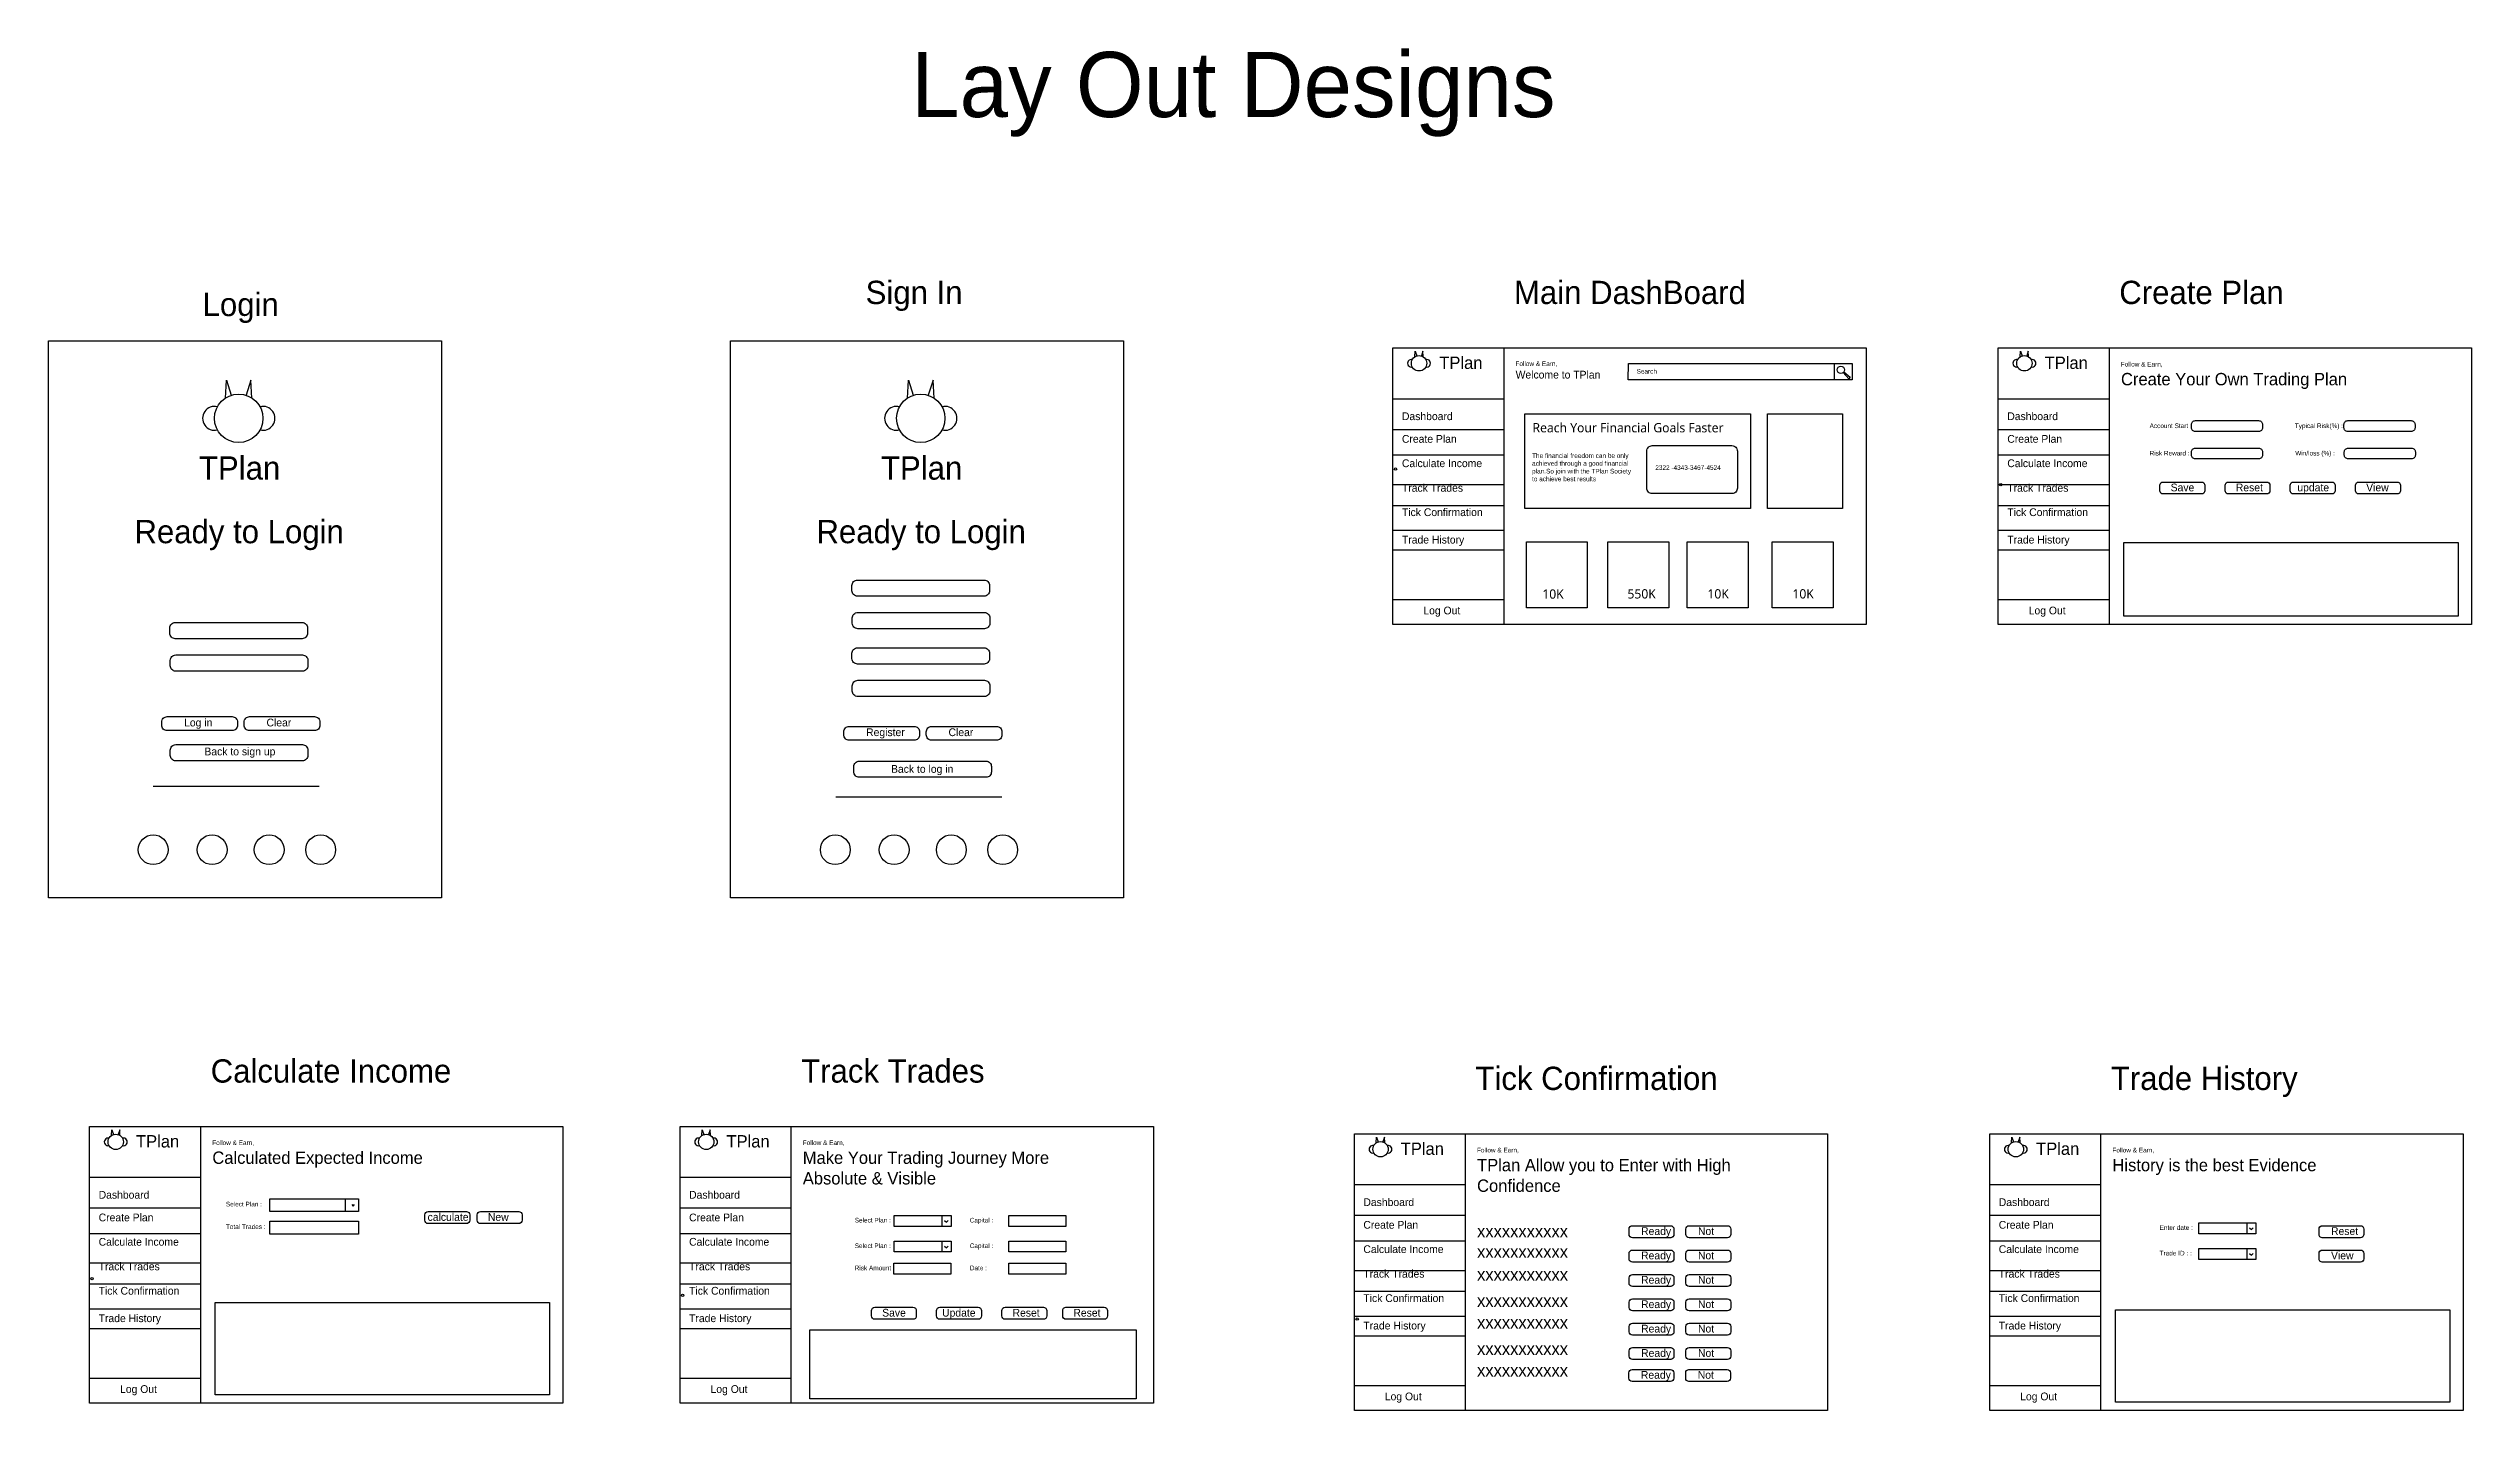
# Model space of a CAD drawing. Header units: inches. Extents: x -25140 to 50252, y 4601 to 15867.
# Drawn here: x -15319 to -12197, y 4601 to 6356 of the extents above; entities that cross this region are included whole.
import ezdxf

# ---------------------------------------------------------------- set-up
doc = ezdxf.new("R2010")
doc.units = ezdxf.units.IN
doc.header["$MEASUREMENT"] = 0
for name, color, linetype in [('Inner Lines', 251, 'Continuous'), ('lines', 100, 'Continuous'), ('Text', 7, 'Continuous')]:
    doc.layers.add(name, color=color, linetype=linetype)

msp = doc.modelspace()

# ---------------------------------------------------------------- linework, layer by layer
at = {"layer": 'Inner Lines'}
for p, q in [((-13018, 5950.4), (-13018, 5929.4)), ((-15184.3, 5405.5), (-14970.4, 5405.5)), ((-14304.7, 5391.6), (-14090.8, 5391.6)), ((-14937, 4873.8), (-14937, 4857.2)), ((-14928.5, 4866.5), (-14926.5, 4864.3)), ((-14926.5, 4864.3), (-14924.7, 4866.1)), ((-14168.1, 4852.1), (-14168.1, 4838.1)), ((-14164.4, 4845.7), (-14162.1, 4843.4)), ((-14162.1, 4843.4), (-14159.8, 4845.8)), ((-12486.5, 4842.6), (-12486.5, 4828.6)), ((-14168.1, 4819.2), (-14168.1, 4805.1)), ((-14164.4, 4812.8), (-14162.1, 4810.5)), ((-14162.1, 4810.5), (-14159.8, 4812.8)), ((-12486.5, 4809.7), (-12486.5, 4795.6)), ((-12482.8, 4836.2), (-12480.5, 4833.9)), ((-12480.5, 4833.9), (-12478.2, 4836.3)), ((-12482.8, 4803.3), (-12480.5, 4801)), ((-12480.5, 4801), (-12478.2, 4803.3))]:
    msp.add_line(p, q, dxfattribs=at)
for points in [[(-13283.3, 5950.4), (-12995.1, 5950.4), (-12995.1, 5929.4), (-13283.4, 5929.4)], [(-13416.8, 5885.4), (-13126.1, 5885.4), (-13126.1, 5763.3), (-13416.8, 5763.3)], [(-13104.2, 5885.4), (-13007.2, 5885.4), (-13007.2, 5763.3), (-13104.2, 5763.3)], [(-13414.8, 5720.6), (-13336.2, 5720.6), (-13336.2, 5635.2), (-13414.8, 5635.2)], [(-13309.9, 5720.6), (-13231.3, 5720.6), (-13231.3, 5635.2), (-13309.9, 5635.2)], [(-13207.6, 5720.6), (-13128.9, 5720.6), (-13128.9, 5635.2), (-13207.6, 5635.2)], [(-13098, 5720.6), (-13019.3, 5720.6), (-13019.3, 5635.2), (-13098, 5635.2)], [(-12644.8, 5719.5), (-12213.9, 5719.5), (-12213.9, 5624.6), (-12644.8, 5624.6)], [(-15034.1, 4873.8), (-14919.7, 4873.8), (-14919.7, 4857.2), (-15034.1, 4857.2)], [(-15034.1, 4844.7), (-14919.7, 4844.7), (-14919.7, 4828.1), (-15034.1, 4828.1)], [(-14229.6, 4852.1), (-14156.1, 4852.1), (-14156.1, 4838.1), (-14229.6, 4838.1)], [(-14081.7, 4852.1), (-14008.3, 4852.1), (-14008.3, 4838.1), (-14081.7, 4838.1)], [(-12548.1, 4842.6), (-12474.6, 4842.6), (-12474.6, 4828.6), (-12548.1, 4828.6)], [(-14229.6, 4819.2), (-14156.1, 4819.2), (-14156.1, 4805.1), (-14229.6, 4805.1)], [(-14081.7, 4819.2), (-14008.3, 4819.2), (-14008.3, 4805.1), (-14081.7, 4805.1)], [(-12548.1, 4809.7), (-12474.6, 4809.7), (-12474.6, 4795.6), (-12548.1, 4795.6)], [(-14229.9, 4790.6), (-14156.5, 4790.6), (-14156.5, 4776.5), (-14229.9, 4776.5)], [(-14081.5, 4790.6), (-14008.1, 4790.6), (-14008.1, 4776.5), (-14081.5, 4776.5)], [(-15104.3, 4740), (-14673.5, 4740), (-14673.5, 4621.1), (-15104.3, 4621.1)], [(-12655.7, 4730.5), (-12224.9, 4730.5), (-12224.9, 4611.6), (-12655.7, 4611.6)], [(-14338.1, 4704.7), (-13917.4, 4704.7), (-13917.4, 4615.9), (-14338.1, 4615.9)]]:
    msp.add_lwpolyline(points, close=True, dxfattribs=at)
for points in [[(-12552.6, 5876.6), (-12471.1, 5876.6, -0.414214), (-12466.1, 5871.6), (-12466.1, 5867.5, -0.414214), (-12471.1, 5862.5), (-12552.6, 5862.5, -0.414214), (-12557.6, 5867.5), (-12557.6, 5871.6, -0.414214)], [(-12356.2, 5876.6), (-12274.6, 5876.6, -0.414214), (-12269.6, 5871.6), (-12269.6, 5867.5, -0.414214), (-12274.6, 5862.5), (-12356.2, 5862.5, -0.414214), (-12361.2, 5867.5), (-12361.2, 5871.6, -0.414214)], [(-13252.5, 5844.4), (-13149.8, 5844.4, -0.414214), (-13142.8, 5837.4), (-13142.8, 5789.5, -0.414214), (-13149.8, 5782.5), (-13252.5, 5782.5, -0.414214), (-13259.5, 5789.5), (-13259.5, 5837.4, -0.414214)], [(-12552.6, 5841.3), (-12471.1, 5841.3, -0.414214), (-12466.1, 5836.3), (-12466.1, 5832.3, -0.414214), (-12471.1, 5827.3), (-12552.6, 5827.3, -0.414214), (-12557.6, 5832.3), (-12557.6, 5836.3, -0.414214)], [(-12355.7, 5841.3), (-12274.1, 5841.3, -0.414214), (-12269.1, 5836.3), (-12269.1, 5832.3, -0.414214), (-12274.1, 5827.3), (-12355.7, 5827.3, -0.414214), (-12360.7, 5832.3), (-12360.7, 5836.3, -0.414214)], [(-14276.8, 5671.2), (-14113.6, 5671.2, -0.414214), (-14106.6, 5664.2), (-14106.6, 5657.3, -0.414214), (-14113.6, 5650.3), (-14276.8, 5650.3, -0.414214), (-14283.8, 5657.3), (-14283.8, 5664.2, -0.414214)], [(-14276.4, 5629.3), (-14113.1, 5629.3, -0.414214), (-14106.1, 5622.3), (-14106.1, 5615.4, -0.414214), (-14113.1, 5608.4), (-14276.4, 5608.4, -0.414214), (-14283.4, 5615.4), (-14283.4, 5622.3, -0.414214)], [(-15155.8, 5616.5), (-14992.5, 5616.5, -0.414214), (-14985.5, 5609.5), (-14985.5, 5602.6, -0.414214), (-14992.5, 5595.6), (-15155.8, 5595.6, -0.414214), (-15162.8, 5602.6), (-15162.8, 5609.5, -0.414214)], [(-15155.3, 5574.6), (-14992, 5574.6, -0.414214), (-14985, 5567.6), (-14985, 5560.7, -0.414214), (-14992, 5553.7), (-15155.3, 5553.7, -0.414214), (-15162.3, 5560.7), (-15162.3, 5567.6, -0.414214)], [(-14276.8, 5583.8), (-14113.6, 5583.8, -0.414214), (-14106.6, 5576.8), (-14106.6, 5569.9, -0.414214), (-14113.6, 5562.9), (-14276.8, 5562.9, -0.414214), (-14283.8, 5569.9), (-14283.8, 5576.8, -0.414214)], [(-14276.4, 5541.9), (-14113.1, 5541.9, -0.414214), (-14106.1, 5534.9), (-14106.1, 5528, -0.414214), (-14113.1, 5521), (-14276.4, 5521, -0.414214), (-14283.4, 5528), (-14283.4, 5534.9, -0.414214)], [(-15166.3, 5495.1), (-15082.6, 5495.1, -0.414214), (-15075.6, 5488.1), (-15075.6, 5484.1, -0.414214), (-15082.6, 5477.1), (-15166.3, 5477.1, -0.414214), (-15173.3, 5484.1), (-15173.3, 5488.1, -0.414214)], [(-15060.1, 5495.1), (-14976.4, 5495.1, -0.414214), (-14969.4, 5488.1), (-14969.4, 5484.1, -0.414214), (-14976.4, 5477.1), (-15060.1, 5477.1, -0.414214), (-15067.1, 5484.1), (-15067.1, 5488.1, -0.414214)], [(-14287.3, 5482.6), (-14203.7, 5482.6, -0.414214), (-14196.7, 5475.6), (-14196.7, 5471.6, -0.414214), (-14203.7, 5464.6), (-14287.3, 5464.6, -0.414214), (-14294.3, 5471.6), (-14294.3, 5475.6, -0.414214)], [(-14181.1, 5482.6), (-14097.5, 5482.6, -0.414214), (-14090.5, 5475.6), (-14090.5, 5471.6, -0.414214), (-14097.5, 5464.6), (-14181.1, 5464.6, -0.414214), (-14188.1, 5471.6), (-14188.1, 5475.6, -0.414214)], [(-15155.3, 5459), (-14992, 5459, -0.414214), (-14985, 5452), (-14985, 5445.1, -0.414214), (-14992, 5438.1), (-15155.3, 5438.1, -0.414214), (-15162.3, 5445.1), (-15162.3, 5452, -0.414214)], [(-14274.4, 5437.8), (-14111.1, 5437.8, -0.414214), (-14104.1, 5430.8), (-14104.1, 5423.9, -0.414214), (-14111.1, 5416.9), (-14274.4, 5416.9, -0.414214), (-14281.4, 5423.9), (-14281.4, 5430.8, -0.414214)]]:
    msp.add_lwpolyline(points, format="xyb", close=True, dxfattribs=at)
at = {"layer": 'Inner Lines', "color": 6}
for centre in [(-13583.4, 5814.3), (-12803.4, 5793.9), (-15263, 4770.9), (-14502.1, 4749.4), (-13632.8, 4718.9)]:
    msp.add_circle(centre, 1.51, dxfattribs=at)
at = {"layer": 'lines'}
for p, q in [((-13586.7, 5970.3), (-12976.8, 5970.3)), ((-13586.7, 5613.7), (-13586.7, 5970.3)), ((-13443.9, 5970.3), (-13443.9, 5613.7)), ((-12976.8, 5970.3), (-12976.8, 5613.7)), ((-12806.6, 5970.3), (-12196.8, 5970.3)), ((-12806.6, 5613.7), (-12806.6, 5970.3)), ((-12663.8, 5970.3), (-12663.8, 5613.7)), ((-12196.8, 5970.3), (-12196.8, 5613.7)), ((-12999.1, 5930.7), (-13006.3, 5938.7)), ((-13005.5, 5939.6), (-12997.4, 5932.6)), ((-13586.7, 5904.9), (-13443.9, 5904.9)), ((-12997.4, 5932.6), (-12999.1, 5930.7)), ((-12806.6, 5904.9), (-12663.8, 5904.9)), ((-13586.7, 5865.4), (-13443.9, 5865.4)), ((-12806.6, 5865.4), (-12663.8, 5865.4)), ((-13586.7, 5832.4), (-13443.9, 5832.4)), ((-12806.6, 5832.4), (-12663.8, 5832.4)), ((-13586.7, 5794.4), (-13443.9, 5794.4)), ((-12806.6, 5794.4), (-12663.8, 5794.4)), ((-13586.7, 5767.4), (-13443.9, 5767.4)), ((-12806.6, 5767.4), (-12663.8, 5767.4)), ((-13586.7, 5735.4), (-13443.9, 5735.4)), ((-12806.6, 5735.4), (-12663.8, 5735.4)), ((-13586.7, 5709.9), (-13443.9, 5709.9)), ((-12806.6, 5709.9), (-12663.8, 5709.9)), ((-13586.7, 5645.9), (-13443.9, 5645.9)), ((-12806.6, 5645.9), (-12663.8, 5645.9)), ((-12976.8, 5613.7), (-13586.7, 5613.7)), ((-12196.8, 5613.7), (-12806.6, 5613.7)), ((-15266.2, 4966.8), (-14656.3, 4966.8)), ((-15266.2, 4610.2), (-15266.2, 4966.8)), ((-15123.4, 4966.8), (-15123.4, 4610.2)), ((-14656.3, 4966.8), (-14656.3, 4610.2)), ((-14505.3, 4966.8), (-13895.4, 4966.8)), ((-14505.3, 4610.2), (-14505.3, 4966.8)), ((-14362.5, 4966.8), (-14362.5, 4610.2)), ((-13895.4, 4966.8), (-13895.4, 4610.2)), ((-13636.4, 4957.3), (-13026.5, 4957.3)), ((-13636.4, 4600.7), (-13636.4, 4957.3)), ((-13493.6, 4957.3), (-13493.6, 4600.7)), ((-13026.5, 4957.3), (-13026.5, 4600.7)), ((-12817.6, 4957.3), (-12207.7, 4957.3)), ((-12817.6, 4600.7), (-12817.6, 4957.3)), ((-12674.8, 4957.3), (-12674.8, 4600.7)), ((-12207.7, 4957.3), (-12207.7, 4600.7)), ((-15266.2, 4901.4), (-15123.4, 4901.4)), ((-14505.3, 4901.4), (-14362.5, 4901.4)), ((-13636.4, 4891.9), (-13493.6, 4891.9)), ((-12817.6, 4891.9), (-12674.8, 4891.9)), ((-15266.2, 4861.9), (-15123.4, 4861.9)), ((-14926.5, 4864.3), (-14926.5, 4864.3)), ((-14505.3, 4861.9), (-14362.5, 4861.9)), ((-13636.4, 4852.4), (-13493.6, 4852.4)), ((-12817.6, 4852.4), (-12674.8, 4852.4)), ((-15266.2, 4828.9), (-15123.4, 4828.9)), ((-14505.3, 4828.9), (-14362.5, 4828.9)), ((-13636.4, 4819.4), (-13493.6, 4819.4)), ((-12817.6, 4819.4), (-12674.8, 4819.4)), ((-15266.2, 4790.9), (-15123.4, 4790.9)), ((-14505.3, 4790.9), (-14362.5, 4790.9)), ((-13636.4, 4781.4), (-13493.6, 4781.4)), ((-12817.6, 4781.4), (-12674.8, 4781.4)), ((-15266.2, 4763.9), (-15123.4, 4763.9)), ((-14505.3, 4763.9), (-14362.5, 4763.9)), ((-13636.4, 4754.4), (-13493.6, 4754.4)), ((-12817.6, 4754.4), (-12674.8, 4754.4)), ((-15266.2, 4731.9), (-15123.4, 4731.9)), ((-14505.3, 4731.9), (-14362.5, 4731.9)), ((-13636.4, 4722.4), (-13493.6, 4722.4)), ((-12817.6, 4722.4), (-12674.8, 4722.4)), ((-15266.2, 4706.4), (-15123.4, 4706.4)), ((-14505.3, 4706.4), (-14362.5, 4706.4)), ((-13636.4, 4696.9), (-13493.6, 4696.9)), ((-12817.6, 4696.9), (-12674.8, 4696.9)), ((-15266.2, 4642.4), (-15123.4, 4642.4)), ((-14505.3, 4642.4), (-14362.5, 4642.4)), ((-13636.4, 4632.9), (-13493.6, 4632.9)), ((-12817.6, 4632.9), (-12674.8, 4632.9)), ((-14656.3, 4610.2), (-15266.2, 4610.2)), ((-13895.4, 4610.2), (-14505.3, 4610.2)), ((-13026.5, 4600.7), (-13636.4, 4600.7)), ((-12207.7, 4600.7), (-12817.6, 4600.7))]:
    msp.add_line(p, q, dxfattribs=at)
for points in [[(-15319.3, 5979.3), (-14812.9, 5979.3), (-14812.9, 5261.5), (-15319.3, 5261.5)], [(-14440.3, 5979.3), (-13934, 5979.3), (-13934, 5261.5), (-14440.3, 5261.5)]]:
    msp.add_lwpolyline(points, close=True, dxfattribs=at)
at = {"layer": 'lines', "color": 6}
for points in [[(-12594.1, 5797.5), (-12544.8, 5797.5, -0.414214), (-12540.5, 5793.3), (-12540.5, 5786.3, -0.414214), (-12544.8, 5782.1), (-12594.1, 5782.1, -0.414214), (-12598.3, 5786.3), (-12598.3, 5793.3, -0.414214)], [(-12510.1, 5797.5), (-12460.8, 5797.5, -0.414214), (-12456.5, 5793.3), (-12456.5, 5786.3, -0.414214), (-12460.8, 5782.1), (-12510.1, 5782.1, -0.414214), (-12514.3, 5786.3), (-12514.3, 5793.3, -0.414214)], [(-12426.1, 5797.5), (-12376.8, 5797.5, -0.414214), (-12372.5, 5793.3), (-12372.5, 5786.3, -0.414214), (-12376.8, 5782.1), (-12426.1, 5782.1, -0.414214), (-12430.3, 5786.3), (-12430.3, 5793.3, -0.414214)], [(-12342.1, 5797.5), (-12292.8, 5797.5, -0.414214), (-12288.5, 5793.3), (-12288.5, 5786.3, -0.414214), (-12292.8, 5782.1), (-12342.1, 5782.1, -0.414214), (-12346.3, 5786.3), (-12346.3, 5793.3, -0.414214)], [(-14830, 4857.1), (-14780.7, 4857.1, -0.414214), (-14776.4, 4852.9), (-14776.4, 4845.9, -0.414214), (-14780.7, 4841.7), (-14830, 4841.7, -0.414214), (-14834.2, 4845.9), (-14834.2, 4852.9, -0.414214)], [(-14762.6, 4857.1), (-14713.3, 4857.1, -0.414214), (-14709, 4852.9), (-14709, 4845.9, -0.414214), (-14713.3, 4841.7), (-14762.6, 4841.7, -0.414214), (-14766.8, 4845.9), (-14766.8, 4852.9, -0.414214)], [(-13278.1, 4839), (-13228.8, 4839, -0.414214), (-13224.6, 4834.7), (-13224.6, 4827.8, -0.414214), (-13228.8, 4823.5), (-13278.1, 4823.5, -0.414214), (-13282.4, 4827.8), (-13282.4, 4834.7, -0.414214)], [(-13204.9, 4839), (-13155.6, 4839, -0.414214), (-13151.3, 4834.7), (-13151.3, 4827.8, -0.414214), (-13155.6, 4823.5), (-13204.9, 4823.5, -0.414214), (-13209.1, 4827.8), (-13209.1, 4834.7, -0.414214)], [(-12389.1, 4839), (-12339.8, 4839, -0.414214), (-12335.5, 4834.7), (-12335.5, 4827.8, -0.414214), (-12339.8, 4823.5), (-12389.1, 4823.5, -0.414214), (-12393.3, 4827.8), (-12393.3, 4834.7, -0.414214)], [(-13278.1, 4807.6), (-13228.8, 4807.6, -0.414214), (-13224.6, 4803.3), (-13224.6, 4796.4, -0.414214), (-13228.8, 4792.1), (-13278.1, 4792.1, -0.414214), (-13282.4, 4796.4), (-13282.4, 4803.3, -0.414214)], [(-13204.9, 4807.6), (-13155.6, 4807.6, -0.414214), (-13151.3, 4803.3), (-13151.3, 4796.4, -0.414214), (-13155.6, 4792.1), (-13204.9, 4792.1, -0.414214), (-13209.1, 4796.4), (-13209.1, 4803.3, -0.414214)], [(-12389.1, 4807.6), (-12339.8, 4807.6, -0.414214), (-12335.5, 4803.3), (-12335.5, 4796.4, -0.414214), (-12339.8, 4792.1), (-12389.1, 4792.1, -0.414214), (-12393.3, 4796.4), (-12393.3, 4803.3, -0.414214)], [(-13278.1, 4776.1), (-13228.8, 4776.1, -0.414214), (-13224.6, 4771.9), (-13224.6, 4765, -0.414214), (-13228.8, 4760.7), (-13278.1, 4760.7, -0.414214), (-13282.4, 4765), (-13282.4, 4771.9, -0.414214)], [(-13204.9, 4776.1), (-13155.6, 4776.1, -0.414214), (-13151.3, 4771.9), (-13151.3, 4765, -0.414214), (-13155.6, 4760.7), (-13204.9, 4760.7, -0.414214), (-13209.1, 4765), (-13209.1, 4771.9, -0.414214)], [(-14254.5, 4733.8), (-14205.2, 4733.8, -0.414214), (-14200.9, 4729.5), (-14200.9, 4722.6, -0.414214), (-14205.2, 4718.3), (-14254.5, 4718.3, -0.414214), (-14258.7, 4722.6), (-14258.7, 4729.5, -0.414214)], [(-14170.5, 4733.8), (-14121.2, 4733.8, -0.414214), (-14116.9, 4729.5), (-14116.9, 4722.6, -0.414214), (-14121.2, 4718.3), (-14170.5, 4718.3, -0.414214), (-14174.7, 4722.6), (-14174.7, 4729.5, -0.414214)], [(-14086.5, 4733.8), (-14037.2, 4733.8, -0.414214), (-14032.9, 4729.5), (-14032.9, 4722.6, -0.414214), (-14037.2, 4718.3), (-14086.5, 4718.3, -0.414214), (-14090.7, 4722.6), (-14090.7, 4729.5, -0.414214)], [(-14008.1, 4733.8), (-13958.8, 4733.8, -0.414214), (-13954.5, 4729.5), (-13954.5, 4722.6, -0.414214), (-13958.8, 4718.3), (-14008.1, 4718.3, -0.414214), (-14012.3, 4722.6), (-14012.3, 4729.5, -0.414214)], [(-13278.1, 4744.7), (-13228.8, 4744.7, -0.414214), (-13224.6, 4740.5), (-13224.6, 4733.5, -0.414214), (-13228.8, 4729.3), (-13278.1, 4729.3, -0.414214), (-13282.4, 4733.5), (-13282.4, 4740.5, -0.414214)], [(-13204.9, 4744.7), (-13155.6, 4744.7, -0.414214), (-13151.3, 4740.5), (-13151.3, 4733.5, -0.414214), (-13155.6, 4729.3), (-13204.9, 4729.3, -0.414214), (-13209.1, 4733.5), (-13209.1, 4740.5, -0.414214)], [(-13278.1, 4713.3), (-13228.8, 4713.3, -0.414214), (-13224.6, 4709.1), (-13224.6, 4702.1, -0.414214), (-13228.8, 4697.9), (-13278.1, 4697.9, -0.414214), (-13282.4, 4702.1), (-13282.4, 4709.1, -0.414214)], [(-13204.9, 4713.3), (-13155.6, 4713.3, -0.414214), (-13151.3, 4709.1), (-13151.3, 4702.1, -0.414214), (-13155.6, 4697.9), (-13204.9, 4697.9, -0.414214), (-13209.1, 4702.1), (-13209.1, 4709.1, -0.414214)], [(-13278.4, 4653.7), (-13229.1, 4653.7, -0.414214), (-13224.9, 4649.4), (-13224.9, 4642.5, -0.414214), (-13229.1, 4638.2), (-13278.4, 4638.2, -0.414214), (-13282.7, 4642.5), (-13282.7, 4649.4, -0.414214)], [(-13278.1, 4681.9), (-13228.8, 4681.9, -0.414214), (-13224.6, 4677.7), (-13224.6, 4670.7, -0.414214), (-13228.8, 4666.5), (-13278.1, 4666.5, -0.414214), (-13282.4, 4670.7), (-13282.4, 4677.7, -0.414214)], [(-13205.2, 4653.7), (-13155.9, 4653.7, -0.414214), (-13151.6, 4649.4), (-13151.6, 4642.5, -0.414214), (-13155.9, 4638.2), (-13205.2, 4638.2, -0.414214), (-13209.4, 4642.5), (-13209.4, 4649.4, -0.414214)], [(-13204.9, 4681.9), (-13155.6, 4681.9, -0.414214), (-13151.3, 4677.7), (-13151.3, 4670.7, -0.414214), (-13155.6, 4666.5), (-13204.9, 4666.5, -0.414214), (-13209.1, 4670.7), (-13209.1, 4677.7, -0.414214)]]:
    msp.add_lwpolyline(points, format="xyb", close=True, dxfattribs=at)
at = {"layer": 'lines', "color": 40}
for centre, radius in [((-13553.1, 5950.5), 9.89), ((-12773, 5950.5), 9.89), ((-15074.1, 5879.6), 31.2), ((-14195.2, 5879.6), 31.2), ((-15232.6, 4947), 9.89), ((-14471.6, 4947), 9.89), ((-13602.7, 4937.5), 9.89), ((-12784, 4937.5), 9.89)]:
    msp.add_circle(centre, radius, dxfattribs=at)
at = {"layer": 'lines'}
for centre, radius in [((-13009.5, 5942.2), 4.72), ((-15184.3, 5323.6), 19.2), ((-15108.4, 5323.6), 19.2), ((-15034.8, 5323.6), 19.2), ((-14968.5, 5323.6), 19.2), ((-14305.3, 5323.6), 19.2), ((-14229.5, 5323.6), 19.2), ((-14155.8, 5323.6), 19.2), ((-14089.6, 5323.6), 19.2)]:
    msp.add_circle(centre, radius, dxfattribs=at)
at = {"layer": 'Text'}
for p, q in [((-13558.5, 5958.8), (-13558.1, 5966.1)), ((-13558.1, 5966.1), (-13556.1, 5960)), ((-13548.1, 5966.1), (-13550, 5960)), ((-13547.7, 5958.8), (-13548.1, 5966.1)), ((-12778.4, 5958.8), (-12778, 5966.1)), ((-12778, 5966.1), (-12776, 5960)), ((-12768, 5966.1), (-12770, 5960)), ((-12767.6, 5958.8), (-12768, 5966.1)), ((-15091.2, 5905.7), (-15089.9, 5928.7)), ((-15089.9, 5928.7), (-15083.7, 5909.3)), ((-15058.3, 5928.7), (-15064.6, 5909.3)), ((-15057.1, 5905.7), (-15058.3, 5928.7)), ((-14212.3, 5905.7), (-14211, 5928.7)), ((-14211, 5928.7), (-14204.8, 5909.3)), ((-14179.4, 5928.7), (-14185.6, 5909.3)), ((-14178.1, 5905.7), (-14179.4, 5928.7)), ((-15238, 4955.3), (-15237.6, 4962.6)), ((-15237.6, 4962.6), (-15235.6, 4956.5)), ((-15227.5, 4962.6), (-15229.5, 4956.5)), ((-15227.1, 4955.3), (-15227.5, 4962.6)), ((-14477.1, 4955.3), (-14476.7, 4962.6)), ((-14476.7, 4962.6), (-14474.7, 4956.5)), ((-14466.6, 4962.6), (-14468.6, 4956.5)), ((-14466.2, 4955.3), (-14466.6, 4962.6)), ((-13608.2, 4945.8), (-13607.8, 4953.1)), ((-13607.8, 4953.1), (-13605.8, 4947)), ((-13597.7, 4953.1), (-13599.7, 4947)), ((-13597.3, 4945.8), (-13597.7, 4953.1)), ((-12789.4, 4945.8), (-12789, 4953.1)), ((-12789, 4953.1), (-12787, 4947)), ((-12778.9, 4953.1), (-12780.9, 4947)), ((-12778.5, 4945.8), (-12778.9, 4953.1))]:
    msp.add_line(p, q, dxfattribs=at)
for centre, radius, start, end in [((-13563, 5950.5), 4.89, 75.6803, 284.3197), ((-13543.2, 5950.5), 4.89, 255.6803, 104.3197), ((-12782.9, 5950.5), 4.89, 75.6803, 284.3197), ((-12763.1, 5950.5), 4.89, 255.6803, 104.3197), ((-15105.3, 5879.6), 15.4, 75.6803, 284.3197), ((-15042.9, 5879.6), 15.4, 255.6803, 104.3197), ((-14226.4, 5879.6), 15.4, 75.6803, 284.3197), ((-14164, 5879.6), 15.4, 255.6803, 104.3197), ((-15242.4, 4947), 4.89, 75.6803, 284.3197), ((-15222.7, 4947), 4.89, 255.6803, 104.3197), ((-14481.5, 4947), 4.89, 75.6803, 284.3197), ((-14461.8, 4947), 4.89, 255.6803, 104.3197), ((-13612.6, 4937.5), 4.89, 75.6803, 284.3197), ((-13592.9, 4937.5), 4.89, 255.6803, 104.3197), ((-12793.8, 4937.5), 4.89, 75.6803, 284.3197), ((-12774.1, 4937.5), 4.89, 255.6803, 104.3197)]:
    msp.add_arc(centre, radius, start, end, dxfattribs=at)

# ---------------------------------------------------------------- texts
at = {"layer": 'Text', "color": 1, "attachment_point": 1}
for s, insert, char_height, width in [('{\\fTw Cen MT|b0|i0|c0|p34;\\C2;Lay Out Designs }', (-14207.6, 6351.9), 84, 1082.526), ('{\\fTw Cen MT|b0|i0|c0|p34;Sign In}', (-14266.2, 6056.9), 30, 313.738), ('{\\fTw Cen MT|b0|i0|c0|p34;Main DashBoard}', (-13430.7, 6056.9), 30, 313.738), ('{\\fTw Cen MT|b0|i0|c0|p34;Create Plan}', (-12650.7, 6056.9), 30, 313.738), ('{\\fTw Cen MT|b0|i0|c0|p34; Login}', (-15131.8, 6041.4), 30, 313.738), ('{\\fTw Cen MT|b0|i0|c0|p34;Calculate Income}', (-15110.2, 5053.4), 30, 313.738), ('{\\fTw Cen MT|b0|i0|c0|p34;Track Trades}', (-14349.3, 5053.4), 30, 313.738), ('{\\fTw Cen MT|b0|i0|c0|p34;Tick Confirmation}', (-13480.4, 5043.9), 30, 313.738), ('{\\fTw Cen MT|b0|i0|c0|p34;Trade History}', (-12661.6, 5043.9), 30, 313.738)]:
    msp.add_mtext(s, dxfattribs=dict(at, insert=insert, char_height=char_height, width=width))
at = {"layer": 'Text', "attachment_point": 1}
for s, insert, char_height, width in [('{\\fTw Cen MT|b0|i0|c0|p34;\\C40; \\C7;T\\C40;Plan}', (-13532.9, 5959.2), 15.935, 263.133), ('{\\fTw Cen MT|b0|i0|c0|p34;Welcome to T\\C40;Plan}', (-13428.6, 5940.9), 10, 313.738), ('{\\fTw Cen MT|b0|i0|c0|p34;Follow & Earn,}', (-13428.8, 5953), 6, 313.738), ('{\\fTw Cen MT|b0|i0|c0|p34;Search }', (-13272.7, 5943.2), 6, 313.738), ('{\\fTw Cen MT|b0|i0|c0|p34;\\C40; \\C7;T\\C40;Plan}', (-12752.8, 5959.2), 15.935, 263.133), ('{\\fTw Cen MT|b0|i0|c0|p34;Follow & Earn,}', (-12648.7, 5952.4), 6, 313.738), ('{\\fTw Cen MT|b0|i0|c0|p34;Create Your Own Trading\\C0; Plan\\C40; }', (-12648.5, 5938.1), 15.935, 313.738), ('{\\fTw Cen MT|b0|i0|c0|p34;Dashboard}', (-13575.1, 5887.3), 10, 313.738), ('{\\fTrebuchet MS|b0|i0|c0|p34;Reach Your Financial Goals Faster}', (-13406.8, 5873.5), 12, 313.738), ('{\\fTw Cen MT|b0|i0|c0|p34;Dashboard}', (-12795, 5887.3), 10, 313.738), ('{\\fTw Cen MT|b0|i0|c0|p34;Account Start :}', (-12611.6, 5873), 6, 313.738), ('{\\fTw Cen MT|b0|i0|c0|p34;Typical Risk(%) :}', (-12424.5, 5873), 6, 313.738), ('{\\fTw Cen MT|b0|i0|c0|p34;Create Plan }', (-13575.1, 5858.1), 10, 313.738), ('{\\fTw Cen MT|b0|i0|c0|p34;Create Plan }', (-12795, 5858.1), 10, 313.738), ('{\\fTw Cen MT|b0|i0|c0|p34;\\C40; T\\C256;Plan}', (-15136.5, 5830.6), 30, 313.738), ('{\\fTw Cen MT|b0|i0|c0|p34;\\C40; T\\C256;Plan}', (-14257.6, 5830.6), 30, 313.738), ('{\\fTw Cen MT|b0|i0|c0|p34;Calculate Income}', (-13575.1, 5826.7), 10, 313.738), ('{\\fTw Cen MT|b0|i0|c0|p34;The financial freedom can be only \\Pachieved through a good financial \\Pplan.So join with the TPlan Society \\Pto achieve best results}', (-13407.4, 5834.5), 6, 313.738), ('{\\fTw Cen MT|b0|i0|c0|p34;2322 -4343-3467-4524}', (-13248.6, 5819.1), 6, 313.738), ('{\\fTw Cen MT|b0|i0|c0|p34;Calculate Income}', (-12795, 5826.7), 10, 313.738), ('{\\fTw Cen MT|b0|i0|c0|p34;Risk Reward :}', (-12611.6, 5837.7), 6, 313.738), ('{\\fTw Cen MT|b0|i0|c0|p34;Win/loss (%) :}', (-12423.9, 5837.7), 6, 313.738), ('{\\fTw Cen MT|b0|i0|c0|p34;Track Trades}', (-13575.1, 5795), 10, 313.738), ('{\\fTw Cen MT|b0|i0|c0|p34;Track Trades}', (-12795, 5795), 10, 313.738), ('{\\fTw Cen MT|b0|i0|c0|p34;Save}', (-12584.5, 5795.5), 10, 313.738), ('{\\fTw Cen MT|b0|i0|c0|p34;Reset}', (-12500.5, 5795.5), 10, 313.738), ('{\\fTw Cen MT|b0|i0|c0|p34;update}', (-12421.2, 5795.5), 10, 313.738), ('{\\fTw Cen MT|b0|i0|c0|p34;View}', (-12332.5, 5795.5), 10, 313.738), ('{\\fTw Cen MT|b0|i0|c0|p34;Ready to Login}', (-15208.5, 5748.6), 30, 313.738), ('{\\fTw Cen MT|b0|i0|c0|p34;Ready to Login}', (-14329.6, 5748.6), 30, 313.738), ('{\\fTw Cen MT|b0|i0|c0|p34;Tick Confirmation}', (-13575.1, 5763.6), 10, 313.738), ('{\\fTw Cen MT|b0|i0|c0|p34;Tick Confirmation}', (-12795, 5763.6), 10, 313.738), ('{\\fTw Cen MT|b0|i0|c0|p34;Trade History}', (-13575.1, 5728.2), 10, 313.738), ('{\\fTw Cen MT|b0|i0|c0|p34;Trade History}', (-12795, 5728.2), 10, 313.738), ('{\\fTrebuchet MS|b0|i0|c0|p34;10K}', (-13394.2, 5659.1), 12, 313.738), ('{\\fTrebuchet MS|b0|i0|c0|p34;550K}', (-13284.5, 5659.4), 12, 313.738), ('{\\fTrebuchet MS|b0|i0|c0|p34;10K}', (-13181.4, 5659.4), 12, 313.738), ('{\\fTrebuchet MS|b0|i0|c0|p34;10K}', (-13071.9, 5659.4), 12, 313.738), ('{\\fTw Cen MT|b0|i0|c0|p34;Log Out}', (-13547.5, 5636.9), 10, 313.738), ('{\\fTw Cen MT|b0|i0|c0|p34;Log Out}', (-12767.4, 5636.9), 10, 313.738), ('{\\fTw Cen MT|b0|i0|c0|p34;Log in}', (-15144.5, 5492.5), 10, 313.738), ('{\\fTw Cen MT|b0|i0|c0|p34;Clear}', (-15038.3, 5492.5), 10, 313.738), ('{\\fTw Cen MT|b0|i0|c0|p34;Register}', (-14265.6, 5480), 10, 313.738), ('{\\fTw Cen MT|b0|i0|c0|p34;Clear}', (-14159.4, 5480), 10, 313.738), ('{\\fTw Cen MT|b0|i0|c0|p34;Back to sign up}', (-15118.3, 5455.2), 10, 313.738), ('{\\fTw Cen MT|b0|i0|c0|p34;Back to log in}', (-14233.5, 5432.7), 10, 313.738), ('{\\fTw Cen MT|b0|i0|c0|p34;\\C40; \\C7;T\\C40;Plan}', (-15212.4, 4955.7), 15.935, 263.133), ('{\\fTw Cen MT|b0|i0|c0|p34;Follow & Earn,}', (-15108.2, 4948.9), 6, 313.738), ('{\\fTw Cen MT|b0|i0|c0|p34;Calculated Expected Income}', (-15108.1, 4934.6), 15.935, 313.738), ('{\\fTw Cen MT|b0|i0|c0|p34;\\C40; \\C7;T\\C40;Plan}', (-14451.5, 4955.7), 15.935, 263.133), ('{\\fTw Cen MT|b0|i0|c0|p34;Make Your Trading Journey More Absolute & Visible }', (-14347.2, 4934.6), 15.935, 388.06), ('{\\fTw Cen MT|b0|i0|c0|p34;Follow & Earn,}', (-14347.3, 4948.9), 6, 313.738), ('{\\fTw Cen MT|b0|i0|c0|p34;\\C40; \\C7;T\\C40;Plan}', (-13582.6, 4946.2), 15.935, 263.133), ('{\\fTw Cen MT|b0|i0|c0|p34;\\C7;Follow & Earn,}', (-13478.4, 4939.4), 6, 313.738), ('{\\fTw Cen MT|b0|i0|c0|p34;\\C40; \\C7;T\\C40;Plan}', (-12763.8, 4946.2), 15.935, 263.133), ('{\\fTw Cen MT|b0|i0|c0|p34;\\C7;Follow & Earn,}', (-12659.6, 4939.4), 6, 313.738), ('{\\fTw Cen MT|b0|i0|c0|p34;\\C7;TPlan Allow you to Enter with High \\PConfidence}', (-13478.3, 4925.1), 15.935, 388.06), ('{\\fTw Cen MT|b0|i0|c0|p34;\\C7;History is the best Evidence}', (-12659.5, 4925.1), 15.935, 388.06), ('{\\fTw Cen MT|b0|i0|c0|p34;Dashboard}', (-15254.6, 4883.8), 10, 313.738), ('{\\fTw Cen MT|b0|i0|c0|p34;Dashboard}', (-14493.7, 4883.8), 10, 313.738), ('{\\fTw Cen MT|b0|i0|c0|p34;Dashboard}', (-13624.8, 4874.3), 10, 313.738), ('{\\fTw Cen MT|b0|i0|c0|p34;Dashboard}', (-12806, 4874.3), 10, 313.738), ('{\\fTw Cen MT|b0|i0|c0|p34;Create Plan }', (-15254.6, 4854.6), 10, 313.738), ('{\\fTw Cen MT|b0|i0|c0|p34;Total Trades :}', (-15090.6, 4840.7), 6, 313.738), ('{\\fTw Cen MT|b0|i0|c0|p34;Select Plan :}', (-15090.6, 4869.8), 6, 313.738), ('{\\fTw Cen MT|b0|i0|c0|p34;calculate}', (-14830.7, 4855.2), 10, 313.738), ('{\\fTw Cen MT|b0|i0|c0|p34;New}', (-14753, 4855.2), 10, 313.738), ('{\\fTw Cen MT|b0|i0|c0|p34;Create Plan }', (-14493.7, 4854.6), 10, 313.738), ('{\\fTw Cen MT|b0|i0|c0|p34;Select Plan :}', (-14280.3, 4849.1), 6, 313.738), ('{\\fTw Cen MT|b0|i0|c0|p34;Capital :}', (-14132.1, 4849.1), 6, 313.738), ('{\\fTw Cen MT|b0|i0|c0|p34;Create Plan }', (-13624.8, 4845.1), 10, 313.738), ('{\\fTw Cen MT|b0|i0|c0|p34;Create Plan }', (-12806, 4845.1), 10, 313.738), ('{\\fTw Cen MT|b0|i0|c0|p34;Calculate Income}', (-15254.6, 4823.2), 10, 313.738), ('{\\fTw Cen MT|b0|i0|c0|p34;Calculate Income}', (-14493.7, 4823.2), 10, 313.738), ('{\\fTw Cen MT|b0|i0|c0|p34;Select Plan :}', (-14280.3, 4816.1), 6, 313.738), ('{\\fTw Cen MT|b0|i0|c0|p34;Capital :}', (-14132.1, 4816.1), 6, 313.738), ('{\\fTw Cen MT|b0|i0|c0|p34;Calculate Income}', (-13624.8, 4813.7), 10, 313.738), ('{\\fTw Cen MT|b0|i0|c0|p34;\\C7;xxxxxxxxxxx}', (-13478.3, 4839.9), 15.935, 388.06), ('{\\fTw Cen MT|b0|i0|c0|p34;\\C7;xxxxxxxxxxx}', (-13478.3, 4813.5), 15.935, 388.06), ('{\\fTw Cen MT|b0|i0|c0|p34;Ready}', (-13266.9, 4837), 10, 313.738), ('{\\fTw Cen MT|b0|i0|c0|p34;Not}', (-13193.6, 4837), 10, 313.738), ('{\\fTw Cen MT|b0|i0|c0|p34;Calculate Income}', (-12806, 4813.7), 10, 313.738), ('{\\fTw Cen MT|b0|i0|c0|p34;Enter date :}', (-12598.7, 4839.6), 6, 313.738), ('{\\fTw Cen MT|b0|i0|c0|p34;Reset}', (-12377.8, 4837), 10, 313.738), ('{\\fTw Cen MT|b0|i0|c0|p34;Track Trades}', (-15254.6, 4791.5), 10, 313.738), ('{\\fTw Cen MT|b0|i0|c0|p34;Track Trades}', (-14493.7, 4791.5), 10, 313.738), ('{\\fTw Cen MT|b0|i0|c0|p34;Risk Amount :}', (-14280.3, 4787.5), 6, 313.738), ('{\\fTw Cen MT|b0|i0|c0|p34;Date :}', (-14131.9, 4787.5), 6, 313.738), ('{\\fTw Cen MT|b0|i0|c0|p34;Track Trades}', (-13624.8, 4782), 10, 313.738), ('{\\fTw Cen MT|b0|i0|c0|p34;\\C7;xxxxxxxxxxx}', (-13478.3, 4784.1), 15.935, 388.06), ('{\\fTw Cen MT|b0|i0|c0|p34;Ready}', (-13266.9, 4805.6), 10, 313.738), ('{\\fTw Cen MT|b0|i0|c0|p34;Not}', (-13193.6, 4805.6), 10, 313.738), ('{\\fTw Cen MT|b0|i0|c0|p34;Track Trades}', (-12806, 4782), 10, 313.738), ('{\\fTw Cen MT|b0|i0|c0|p34;Trade ID : :}', (-12598.7, 4806.6), 6, 313.738), ('{\\fTw Cen MT|b0|i0|c0|p34;View}', (-12377.8, 4805.6), 10, 313.738), ('{\\fTw Cen MT|b0|i0|c0|p34;Tick Confirmation}', (-15254.6, 4760.1), 10, 313.738), ('{\\fTw Cen MT|b0|i0|c0|p34;Tick Confirmation}', (-14493.7, 4760.1), 10, 313.738), ('{\\fTw Cen MT|b0|i0|c0|p34;Tick Confirmation}', (-13624.8, 4750.6), 10, 313.738), ('{\\fTw Cen MT|b0|i0|c0|p34;\\C7;xxxxxxxxxxx}', (-13478.3, 4750.2), 15.935, 388.06), ('{\\fTw Cen MT|b0|i0|c0|p34;Ready}', (-13266.9, 4774.2), 10, 313.738), ('{\\fTw Cen MT|b0|i0|c0|p34;Not}', (-13193.6, 4774.2), 10, 313.738), ('{\\fTw Cen MT|b0|i0|c0|p34;Tick Confirmation}', (-12806, 4750.6), 10, 313.738), ('{\\fTw Cen MT|b0|i0|c0|p34;Trade History}', (-15254.6, 4724.7), 10, 313.738), ('{\\fTw Cen MT|b0|i0|c0|p34;Trade History}', (-14493.7, 4724.7), 10, 313.738), ('{\\fTw Cen MT|b0|i0|c0|p34;Save}', (-14244.9, 4731.8), 10, 313.738), ('{\\fTw Cen MT|b0|i0|c0|p34;Update}', (-14167.7, 4731.8), 10, 313.738), ('{\\fTw Cen MT|b0|i0|c0|p34;Reset}', (-14076.9, 4731.8), 10, 313.738), ('{\\fTw Cen MT|b0|i0|c0|p34;Reset}', (-13998.5, 4731.8), 10, 313.738), ('{\\fTw Cen MT|b0|i0|c0|p34;Trade History}', (-13624.8, 4715.2), 10, 313.738), ('{\\fTw Cen MT|b0|i0|c0|p34;\\C7;xxxxxxxxxxx}', (-13478.3, 4722.3), 15.935, 388.06), ('{\\fTw Cen MT|b0|i0|c0|p34;Ready}', (-13266.9, 4742.8), 10, 313.738), ('{\\fTw Cen MT|b0|i0|c0|p34;Not}', (-13193.6, 4742.8), 10, 313.738), ('{\\fTw Cen MT|b0|i0|c0|p34;Trade History}', (-12806, 4715.2), 10, 313.738), ('{\\fTw Cen MT|b0|i0|c0|p34;\\C7;xxxxxxxxxxx}', (-13478.3, 4688.4), 15.935, 388.06), ('{\\fTw Cen MT|b0|i0|c0|p34;Ready}', (-13266.9, 4711.3), 10, 313.738), ('{\\fTw Cen MT|b0|i0|c0|p34;Not}', (-13193.6, 4711.3), 10, 313.738), ('{\\fTw Cen MT|b0|i0|c0|p34;\\C7;xxxxxxxxxxx}', (-13478.3, 4660.5), 15.935, 388.06), ('{\\fTw Cen MT|b0|i0|c0|p34;Ready}', (-13266.9, 4679.9), 10, 313.738), ('{\\fTw Cen MT|b0|i0|c0|p34;Not}', (-13193.6, 4679.9), 10, 313.738), ('{\\fTw Cen MT|b0|i0|c0|p34;Log Out}', (-15227, 4633.4), 10, 313.738), ('{\\fTw Cen MT|b0|i0|c0|p34;Log Out}', (-14466.1, 4633.4), 10, 313.738), ('{\\fTw Cen MT|b0|i0|c0|p34;Log Out}', (-13597.2, 4623.9), 10, 313.738), ('{\\fTw Cen MT|b0|i0|c0|p34;Ready}', (-13267.2, 4651.7), 10, 313.738), ('{\\fTw Cen MT|b0|i0|c0|p34;Not}', (-13193.9, 4651.7), 10, 313.738), ('{\\fTw Cen MT|b0|i0|c0|p34;Log Out}', (-12778.4, 4623.9), 10, 313.738)]:
    msp.add_mtext(s, dxfattribs=dict(at, insert=insert, char_height=char_height, width=width))

doc.saveas('drawing.dxf')
